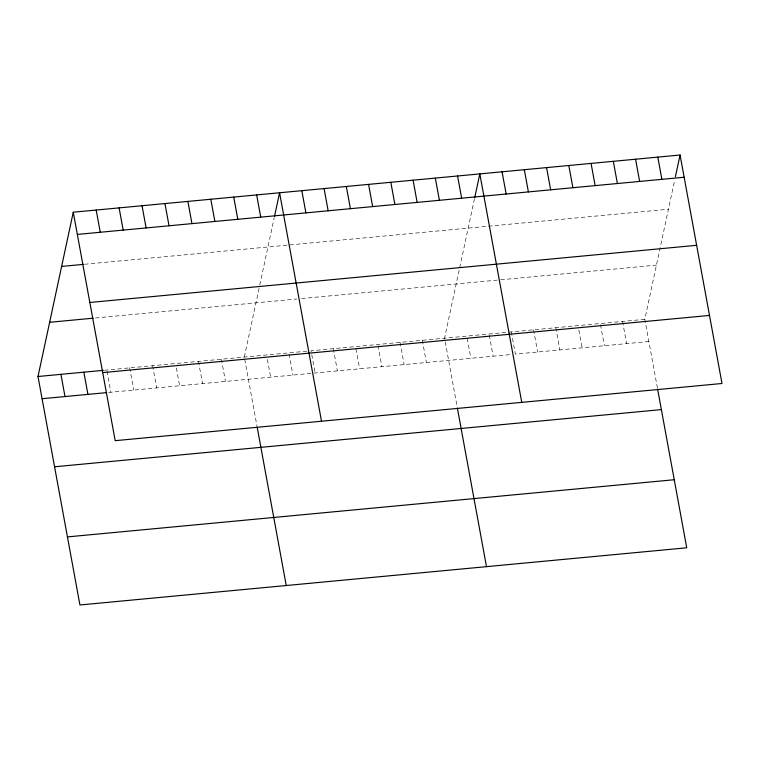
<?xml version="1.0" encoding="UTF-8"?>
<svg xmlns="http://www.w3.org/2000/svg" width="760" height="760" viewBox="0 0 760 760"><rect width="100%" height="100%" fill="white"/><g stroke="black" fill="none" stroke-linecap="round" stroke-linejoin="round"><path stroke-width="0.57" stroke-dasharray="3.8 2.85" d="M244.311 357.067L259.549 286.092M259.787 284.971L274.227 217.711M474.468 198.844L444.562 338.19L457.168 406.913M657.419 388.046L644.803 319.323L674.718 179.968M84.55 264.271L668.429 209.247M95.484 317.965L296.932 298.984M301.625 298.547L498.351 280.003M500.697 279.784L656.44 265.107M104.481 370.243L308.721 350.997M644.803 319.323L311.058 350.778L315.134 372.989M108.556 392.454L510.701 354.559M648.878 341.534L515.385 354.113L511.309 331.901M622.554 321.423L626.63 343.634M600.505 324.634L604.38 345.733M578.873 330.058L582.131 347.823M555.807 327.712L559.883 349.923M533.558 329.812L537.633 352.022M489.259 335.113L493.135 356.212M467.219 338.323L470.887 358.312M422.313 340.29L426.388 362.501M400.055 342.389L404.139 364.601M378.014 345.591L381.89 366.7M355.965 348.802L359.641 368.79M333.308 348.678L337.383 370.889M289.019 353.979L292.885 375.079M267.377 359.413L270.636 377.178M244.72 359.28L256.927 425.79M221.388 359.224L225.464 381.434M198.464 361.38L202.54 383.591M176.358 367.983L179.616 385.757M152.618 365.702L156.693 387.913M129.694 367.868L133.769 390.079M106.979 371.137L110.846 392.236"/><path stroke-width="1.14" d="M657.628 389.187L686.736 547.789L79.933 604.969L38 376.504L73.264 212.211L680.067 155.03L722 383.496L115.197 440.676L73.264 212.211M274.455 216.629L279.576 192.764L321.508 421.23M474.705 197.752L479.826 173.898L521.759 402.363M675.412 176.719L680.067 155.03M77.339 234.422L684.142 177.241M61.627 266.427L83.41 264.375M89.832 302.48L696.635 245.309M49.637 322.287L93.195 318.183M38 376.504L103.331 370.348M102.704 372.609L709.507 315.428M42.075 398.715L106.267 392.663M54.568 466.783L661.371 409.602M67.44 536.902L674.244 479.731M657.818 157.13L661.894 179.341M635.569 159.22L639.644 181.441M613.32 161.32L617.395 183.53M591.071 163.419L595.146 185.63M568.822 165.518L572.897 187.73M546.573 167.608L550.649 189.82M524.324 169.708L528.399 191.919M502.075 171.807L506.15 194.018M457.577 175.997L461.652 198.208M435.328 178.096L439.403 200.307M457.377 408.053L486.486 566.656M413.079 180.186L417.154 202.398M390.83 182.286L394.905 204.497M368.581 184.386L372.656 206.596M346.332 186.475L350.408 208.686M324.073 188.575L328.159 210.786M301.824 190.674L305.909 212.885M256.652 194.93L260.727 217.141M233.728 197.087L237.804 219.298M257.137 426.92L286.245 585.533M210.805 199.253L214.88 221.464M187.881 201.409L191.957 223.62M164.958 203.566L169.034 225.777M142.034 205.732L146.11 227.943M119.111 207.888L123.186 230.1M96.188 210.045L100.263 232.266M83.847 372.181L87.922 394.392M60.923 374.347L64.999 396.558"/></g></svg>
